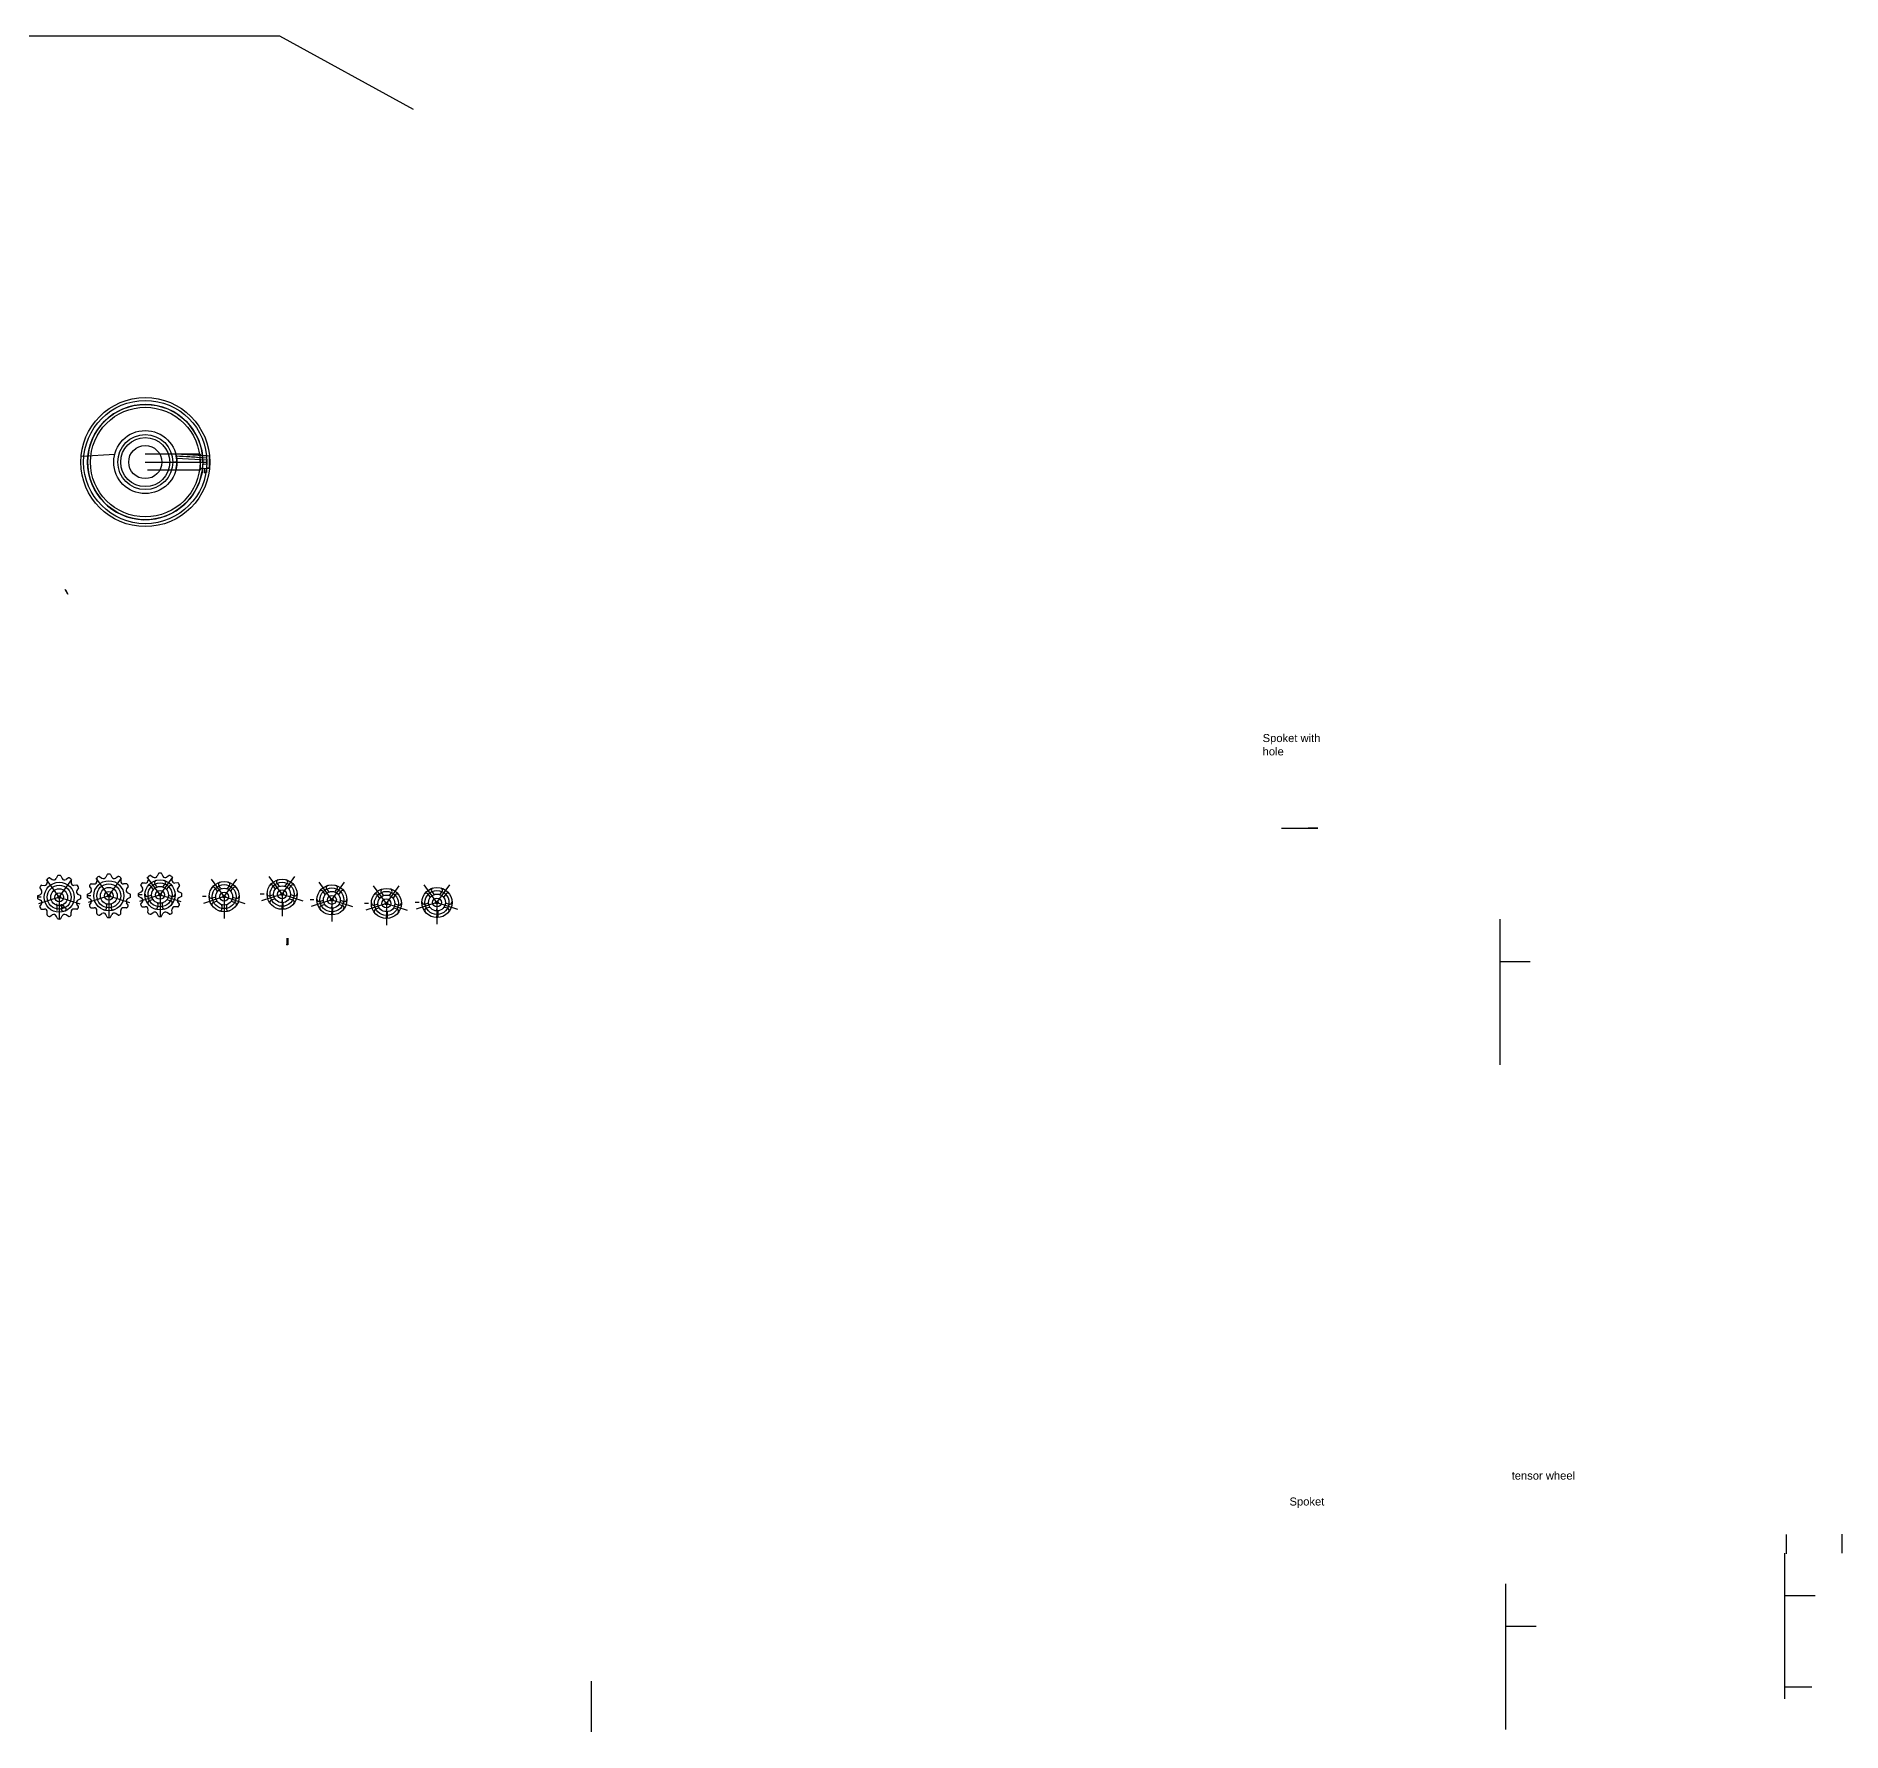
# Model space of a CAD drawing. Header units: millimetres. Extents: x -1672 to 5708, y -1264 to 1190.
# Drawn here: x 187 to 751, y -319 to 211 of the extents above; entities that cross this region are included whole.
import ezdxf

# ---------------------------------------------------------------- set-up
doc = ezdxf.new("R2010")
doc.units = ezdxf.units.MM
doc.styles.get("Standard").update_dxf_attribs({"font": 'arial.ttf'})

# ---------------------------------------------------------------- blocks, each defined once
blk = doc.blocks.new('*U15')
for p, q in [((0.58, -0.12), (-0.23, 0.28)), ((0.58, -1.12), (-0.23, -1.53))]:
    blk.add_line(p, q)
for centre, radius, start, end in [((0.15, 1.05), 0.858, 146.25, 243.75), ((0.48, -0.32), 0.22, 2.65, 63.75), ((0.48, -0.93), 0.22, 296.25, 357.35), ((-6.09, -0.62), 6.8, 357.35, 2.65)]:
    blk.add_arc(centre, radius, start, end)
blk = doc.blocks.new('*U16')
at = {"color": 0, "linetype": 'ByBlock', "lineweight": -2, "transparency": 16777216}
for p, rotation in [((141.93, -55.75), 149.9999999999999), ((143.93, -53.29), 119.9999999999999), ((146.89, -52.16), 89.99999999999993), ((150.02, -52.67), 59.99999999999993), ((152.48, -54.67), 29.99999999999996), ((141.43, -58.88), 180), ((142.55, -61.84), 209.9999999999998), ((151.1, -63.22), 299.9999999999998), ((153.1, -60.76), 329.9999999999997), ((145.01, -63.84), 239.9999999999998), ((148.14, -64.34), 269.9999999999998)]:
    blk.add_blockref('*U15', p, dxfattribs=dict(at, rotation=rotation))
blk.add_blockref('*U15', (153.61, -57.63), dxfattribs=at)
blk = doc.blocks.new('*U17')
blk.add_line((0, 3.4), (0, -3.4))
blk = doc.blocks.new('*U18')
at = {"color": 0, "linetype": 'ByBlock', "lineweight": -2, "transparency": 16777216}
for p, rotation in [((192.09, -55.05), 216), ((196.08, -55.05), 144), ((190.85, -58.85), 288), ((197.32, -58.85), 72)]:
    blk.add_blockref('*U17', p, dxfattribs=dict(at, rotation=rotation))
blk.add_blockref('*U17', (194.09, -61.2), dxfattribs=at)
blk = doc.blocks.new('*U19')
for p, q in [((0.58, -0.12), (-0.23, 0.28)), ((0.58, -1.12), (-0.23, -1.53))]:
    blk.add_line(p, q)
for centre, radius, start, end in [((0.15, 1.05), 0.858, 146.25, 243.75), ((0.48, -0.32), 0.22, 2.65, 63.75), ((0.48, -0.93), 0.22, 296.25, 357.35), ((-6.09, -0.62), 6.8, 357.35, 2.65)]:
    blk.add_arc(centre, radius, start, end)
blk = doc.blocks.new('*U20')
at = {"color": 0, "linetype": 'ByBlock', "lineweight": -2, "transparency": 16777216}
for p, rotation in [((141.93, -55.75), 149.9999999999999), ((143.93, -53.29), 119.9999999999999), ((146.89, -52.16), 89.99999999999993), ((150.02, -52.67), 59.99999999999993), ((152.48, -54.67), 29.99999999999996), ((141.43, -58.88), 180), ((142.55, -61.84), 209.9999999999998), ((151.1, -63.22), 299.9999999999998), ((153.1, -60.76), 329.9999999999997), ((145.01, -63.84), 239.9999999999998), ((148.14, -64.34), 269.9999999999998)]:
    blk.add_blockref('*U19', p, dxfattribs=dict(at, rotation=rotation))
blk.add_blockref('*U19', (153.61, -57.63), dxfattribs=at)
blk = doc.blocks.new('*U21')
blk.add_line((0, 3.4), (0, -3.4))
blk = doc.blocks.new('*U22')
at = {"color": 0, "linetype": 'ByBlock', "lineweight": -2, "transparency": 16777216}
for p, rotation in [((192.09, -55.05), 216), ((196.08, -55.05), 144), ((190.85, -58.85), 288), ((197.32, -58.85), 72)]:
    blk.add_blockref('*U21', p, dxfattribs=dict(at, rotation=rotation))
blk.add_blockref('*U21', (194.09, -61.2), dxfattribs=at)
blk = doc.blocks.new('*U23')
for p, q in [((0.58, -0.12), (-0.23, 0.28)), ((0.58, -1.12), (-0.23, -1.53))]:
    blk.add_line(p, q)
for centre, radius, start, end in [((0.15, 1.05), 0.858, 146.25, 243.75), ((0.48, -0.32), 0.22, 2.65, 63.75), ((0.48, -0.93), 0.22, 296.25, 357.35), ((-6.09, -0.62), 6.8, 357.35, 2.65)]:
    blk.add_arc(centre, radius, start, end)
blk = doc.blocks.new('*U24')
at = {"color": 0, "linetype": 'ByBlock', "lineweight": -2, "transparency": 16777216}
for p, rotation in [((141.93, -55.75), 149.9999999999999), ((143.93, -53.29), 119.9999999999999), ((146.89, -52.16), 89.99999999999993), ((150.02, -52.67), 59.99999999999993), ((152.48, -54.67), 29.99999999999996), ((141.43, -58.88), 180), ((142.55, -61.84), 209.9999999999998), ((151.1, -63.22), 299.9999999999998), ((153.1, -60.76), 329.9999999999997), ((145.01, -63.84), 239.9999999999998), ((148.14, -64.34), 269.9999999999998)]:
    blk.add_blockref('*U23', p, dxfattribs=dict(at, rotation=rotation))
blk.add_blockref('*U23', (153.61, -57.63), dxfattribs=at)
blk = doc.blocks.new('*U25')
blk.add_line((0, 3.4), (0, -3.4))
blk = doc.blocks.new('*U26')
at = {"color": 0, "linetype": 'ByBlock', "lineweight": -2, "transparency": 16777216}
for p, rotation in [((192.09, -55.05), 216), ((196.08, -55.05), 144), ((190.85, -58.85), 288), ((197.32, -58.85), 72)]:
    blk.add_blockref('*U25', p, dxfattribs=dict(at, rotation=rotation))
blk.add_blockref('*U25', (194.09, -61.2), dxfattribs=at)
blk = doc.blocks.new('*U27')
for p, q in [((-0.69, 0.63), (-0.69, -0.3)), ((0.69, 0.63), (0.69, -0.3))]:
    blk.add_line(p, q)
for centre, radius, start, end in [((-1.09, 0.63), 0.4, 0, 68.9464), ((1.09, 0.63), 0.4, 111.0536, 180), ((-1.39, -0.3), 0.7, 249.7037, 0), ((1.39, -0.3), 0.7, 180, 290.2963)]:
    blk.add_arc(centre, radius, start, end)
blk = doc.blocks.new('*U28')
at = {"color": 0, "linetype": 'ByBlock', "lineweight": -2, "transparency": 16777216}
for p, rotation in [((222.31, -58.13), 288), ((223.56, -54.27), 216), ((227.62, -54.27), 144), ((228.88, -58.13), 71.99999999999999)]:
    blk.add_blockref('*U27', p, dxfattribs=dict(at, rotation=rotation))
blk.add_blockref('*U27', (225.59, -60.51), dxfattribs=at)
blk = doc.blocks.new('*U29')
blk.add_line((0, 3.4), (0, -3.4))
blk = doc.blocks.new('*U30')
at = {"color": 0, "linetype": 'ByBlock', "lineweight": -2, "transparency": 16777216}
for p, rotation in [((192.09, -55.05), 216), ((196.08, -55.05), 144), ((190.85, -58.85), 288), ((197.32, -58.85), 72)]:
    blk.add_blockref('*U29', p, dxfattribs=dict(at, rotation=rotation))
blk.add_blockref('*U29', (194.09, -61.2), dxfattribs=at)
blk = doc.blocks.new('*U31')
for p, q in [((-0.69, 0.63), (-0.69, -0.3)), ((0.69, 0.63), (0.69, -0.3))]:
    blk.add_line(p, q)
for centre, radius, start, end in [((-1.09, 0.63), 0.4, 0, 68.9464), ((1.09, 0.63), 0.4, 111.0536, 180), ((-1.39, -0.3), 0.7, 249.7037, 0), ((1.39, -0.3), 0.7, 180, 290.2963)]:
    blk.add_arc(centre, radius, start, end)
blk = doc.blocks.new('*U32')
at = {"color": 0, "linetype": 'ByBlock', "lineweight": -2, "transparency": 16777216}
for p, rotation in [((222.31, -58.13), 288), ((223.56, -54.27), 216), ((227.62, -54.27), 144), ((228.88, -58.13), 71.99999999999999)]:
    blk.add_blockref('*U31', p, dxfattribs=dict(at, rotation=rotation))
blk.add_blockref('*U31', (225.59, -60.51), dxfattribs=at)
blk = doc.blocks.new('*U37')
blk.add_line((0, 3.4), (0, -3.4))
blk = doc.blocks.new('*U38')
at = {"color": 0, "linetype": 'ByBlock', "lineweight": -2, "transparency": 16777216}
for p, rotation in [((192.09, -55.05), 216), ((196.08, -55.05), 144), ((190.85, -58.85), 288), ((197.32, -58.85), 72)]:
    blk.add_blockref('*U37', p, dxfattribs=dict(at, rotation=rotation))
blk.add_blockref('*U37', (194.09, -61.2), dxfattribs=at)
blk = doc.blocks.new('*U39')
blk.add_line((0, 3.4), (0, -3.4))
blk = doc.blocks.new('*U40')
at = {"color": 0, "linetype": 'ByBlock', "lineweight": -2, "transparency": 16777216}
for p, rotation in [((192.09, -55.05), 216), ((196.08, -55.05), 144), ((190.85, -58.85), 288), ((197.32, -58.85), 72)]:
    blk.add_blockref('*U39', p, dxfattribs=dict(at, rotation=rotation))
blk.add_blockref('*U39', (194.09, -61.2), dxfattribs=at)
blk = doc.blocks.new('*U41')
blk.add_line((0, 3.4), (0, -3.4))
blk = doc.blocks.new('*U42')
at = {"color": 0, "linetype": 'ByBlock', "lineweight": -2, "transparency": 16777216}
for p, rotation in [((192.09, -55.05), 216), ((196.08, -55.05), 144), ((190.85, -58.85), 288), ((197.32, -58.85), 72)]:
    blk.add_blockref('*U41', p, dxfattribs=dict(at, rotation=rotation))
blk.add_blockref('*U41', (194.09, -61.2), dxfattribs=at)
blk = doc.blocks.new('*U43')
blk.add_line((0, 3.4), (0, -3.4))
blk = doc.blocks.new('*U44')
at = {"color": 0, "linetype": 'ByBlock', "lineweight": -2, "transparency": 16777216}
for p, rotation in [((192.09, -55.05), 216), ((196.08, -55.05), 144), ((190.85, -58.85), 288), ((197.32, -58.85), 72)]:
    blk.add_blockref('*U43', p, dxfattribs=dict(at, rotation=rotation))
blk.add_blockref('*U43', (194.09, -61.2), dxfattribs=at)

msp = doc.modelspace()

# ---------------------------------------------------------------- linework, layer by layer
for p, q in [((263, 211.25), (-0.85, 211.25)), ((304.8, 188.31), (263, 211.25)), ((200.92, 80.03), (211.45, 80.66)), ((238.09, 80.66), (220.93, 80.66)), ((241.04, 80.03), (230.52, 80.66)), ((240.13, 80.09), (230.52, 80.66)), ((230.52, 80.66), (230.52, 80.66, 2.32)), ((237.98, 80.21), (230.52, 80.66)), ((230.52, 80.66), (230.52, 80.66, -0.8)), ((230.58, 79.98), (230.58, 79.98, 2.32)), ((230.58, 79.98), (230.58, 79.98, -0.8)), ((240.19, 79.4), (230.67, 79.97)), ((240.22, 78.72), (230.77, 79.28)), ((237.98, 80.21), (237.98, 80.21, -0.8)), ((238.05, 79.53), (238.05, 79.53, -0.8)), ((238.09, 78.16), (238.09, 80.66)), ((238.09, 80.66), (238.09, 80.21)), ((241.04, 76.29), (241.04, 80.03)), ((241.04, 80.03), (241.04, 78.67)), ((220.98, 78.16), (238.09, 78.16)), ((238.09, 75.66), (221.72, 75.66)), ((230.84, 78.16, -6.01), (230.07, 78.16, -6.01)), ((230.52, 75.66, 2.85), (230.52, 75.66, 4.9)), ((237.97, 76.11), (241.04, 76.29)), ((237.97, 76.11), (238.88, 76.16)), ((238.09, 78.16), (238.09, 75.66)), ((238.09, 78.16), (238.99, 78.16)), ((238.09, 75.66), (238.09, 76.11)), ((238.11, 78.16), (238.11, 78.16, -1.36)), ((238.88, 76.16), (238.88, 74.82)), ((238.98, 77.53), (240.22, 77.61)), ((238.98, 77.53), (240.22, 77.61)), ((238.99, 78.16), (240.23, 78.16)), ((239.51, 76.2), (239.51, 74.67)), ((241.04, 76.29), (240.13, 76.24)), ((240.13, 76.24), (240.13, 74.9)), ((241.04, 76.29), (241.04, 77.66)), ((246.9, -53.09), (246.9, -53.09, 1.32)), ((264.99, -52.34), (264.99, -52.34, 1.32)), ((280.55, -54.1), (280.55, -54.1, 1.32)), ((297.58, -55.2), (297.58, -55.2, 1.32)), ((313.38, -54.92), (313.38, -54.92, 1.32)), ((188.49, -57.8), (187.29, -57.8)), ((193.4, -60.43), (193.4, -59.83)), ((193.4, -60.34), (193.4, -61.94)), ((194.09, -60.43), (193.4, -60.43)), ((194.09, -60.43), (194.77, -60.43)), ((194.77, -60.43), (194.77, -59.98)), ((194.77, -60.34), (194.77, -61.91)), ((203.99, -57.35), (202.79, -57.35)), ((208.9, -60.18), (208.9, -61.11)), ((210.28, -60.18), (210.28, -61.11)), ((219.99, -57.06), (218.79, -57.06)), ((240.03, -57.61), (238.83, -57.61)), ((244.94, -60.44), (244.94, -61.36)), ((246.31, -60.44), (246.31, -61.36)), ((258.12, -56.87), (256.92, -56.87)), ((262.09, -61.28, 0.88), (262.09, -61.28, 1.32)), ((263.72, -56.87, 1.32), (263.72, -56.87, 0.88)), ((263.72, -59.5, 0.88), (263.72, -58.91, 0.88)), ((263.72, -61.57, 1.32), (263.72, -61.57, 0.88)), ((263.72, -61.57, 0.88), (263.72, -61.57, 1.32)), ((265.35, -61.28, 0.88), (265.35, -61.28, 1.32)), ((273.68, -58.63), (272.48, -58.63)), ((279.28, -58.63, 1.32), (279.28, -58.63, 0.88)), ((279.28, -61.26, 0.88), (279.28, -60.67, 0.88)), ((290.71, -59.73), (289.51, -59.73)), ((296.31, -59.73, 1.32), (296.31, -59.73, 0.88)), ((296.31, -62.35, 0.88), (296.31, -61.77, 0.88)), ((306.51, -59.44), (305.31, -59.44)), ((312.11, -59.44, 1.32), (312.11, -59.44, 0.88)), ((312.11, -62.07, 0.88), (312.11, -61.49, 0.88)), ((277.64, -63.04, 0.88), (277.64, -63.04, 1.32)), ((279.28, -63.33, 1.32), (279.28, -63.33, 0.88)), ((279.28, -63.33, 0.88), (279.28, -63.33, 1.32)), ((280.91, -63.04, 0.88), (280.91, -63.04, 1.32)), ((294.68, -64.13, 0.88), (294.68, -64.13, 1.32)), ((296.31, -64.43, 1.32), (296.31, -64.43, 0.88)), ((296.31, -64.43, 0.88), (296.31, -64.43, 1.32)), ((297.94, -64.13, 0.88), (297.94, -64.13, 1.32)), ((310.48, -63.85, 0.88), (310.48, -63.85, 1.32)), ((312.11, -64.14, 1.32), (312.11, -64.14, 0.88)), ((312.11, -64.14, 0.88), (312.11, -64.14, 1.32)), ((313.74, -63.85, 0.88), (313.74, -63.85, 1.32)), ((653.68, -77.99, 2.5), (644.14, -77.99)), ((733.63, -256.87, 19.24), (733.63, -262.97, 19.24)), ((742.66, -276.08, 2.5), (733.13, -276.08)), ((655.48, -285.65, 2.5), (645.95, -285.65)), ((741.66, -304.63, -4.93), (733.13, -304.63))]:
    msp.add_line(p, q)
at = {"extrusion": (0, 1, -6.12323e-17)}
for p, q in [((575.91, -36.18, 1.15), (587.29, -36.18, 1.15)), ((587.29, -36.18, 1.15), (584.29, -36.18, 1.15))]:
    msp.add_line(p, q, dxfattribs=at)
at = {"extrusion": (-1, 0, 6.12323e-17)}
for p, q in [((263.94, -59.5, 1.1), (263.5, -61.57, 1.1)), ((263.94, -61.57, 1.1), (263.5, -61.57, 1.1)), ((263.94, -59.5, 1.1), (263.94, -61.57, 1.1)), ((279.5, -61.26, 1.1), (279.06, -63.33, 1.1)), ((279.5, -61.26, 1.1), (279.5, -63.33, 1.1)), ((279.5, -63.33, 1.1), (279.06, -63.33, 1.1)), ((296.53, -62.35, 1.1), (296.09, -64.43, 1.1)), ((296.53, -64.43, 1.1), (296.09, -64.43, 1.1)), ((296.53, -62.35, 1.1), (296.53, -64.43, 1.1)), ((312.33, -62.07, 1.1), (311.89, -64.14, 1.1)), ((312.33, -64.14, 1.1), (311.89, -64.14, 1.1)), ((312.33, -62.07, 1.1), (312.33, -64.14, 1.1)), ((265.54, -70.56, 1.1), (265.1, -72.64, 1.1)), ((265.54, -72.64, 1.1), (265.1, -72.64, 1.1)), ((265.54, -70.56, 1.1), (265.54, -72.64, 1.1))]:
    msp.add_line(p, q, dxfattribs=at)
at = {"extrusion": (-6.16298e-33, -1, 1.83697e-16)}
for p, q in [((644.14, -64.69), (644.14, -110.19)), ((733.13, -262.78), (733.13, -308.28)), ((645.95, -272.34), (645.95, -317.85))]:
    msp.add_line(p, q, dxfattribs=at)
at = {"extrusion": (1.69482e-32, 1, -1.83697e-16)}
msp.add_line((751.02, -256.77, 2), (751.02, -262.77, 2), dxfattribs=at)
at = {"extrusion": (6.16298e-33, 1, -6.12323e-17)}
msp.add_line((360.41, -318.57, 3), (360.41, -302.77, 3), dxfattribs=at)
at = {"elevation": 0.88}
for points in [[(261.51, -55.44, 0.310252), (261.5, -54.99), (260.96, -54.24, 0.522211), (259.81, -54.26)], [(262.44, -52.34, 0.522211), (262.07, -53.43), (262.61, -54.18, 0.310252), (263.04, -54.33)], [(264.39, -54.33, 0.310252), (264.82, -54.18), (265.37, -53.43, 0.522211), (264.99, -52.34)], [(267.63, -54.26, 0.522211), (266.48, -54.24), (265.93, -54.99, 0.310252), (265.92, -55.44)], [(277.07, -57.2, 0.310252), (277.06, -56.75), (276.51, -56, 0.522211), (275.37, -56.02)], [(278, -54.1, 0.522211), (277.63, -55.19), (278.17, -55.94, 0.310252), (278.6, -56.09)], [(279.95, -56.09, 0.310252), (280.38, -55.94), (280.92, -55.19, 0.522211), (280.55, -54.1)], [(283.19, -56.02, 0.522211), (282.04, -56), (281.49, -56.75, 0.310252), (281.48, -57.2)], [(295.04, -55.2, 0.522211), (294.66, -56.29), (295.2, -57.04, 0.310252), (295.63, -57.19)], [(296.99, -57.19, 0.310252), (297.41, -57.04), (297.96, -56.29, 0.522211), (297.58, -55.2)], [(310.83, -54.92, 0.522211), (310.46, -56.01), (311, -56.75, 0.310252), (311.43, -56.91)], [(312.78, -56.91, 0.310252), (313.21, -56.75), (313.76, -56.01, 0.522211), (313.38, -54.92)], [(259.02, -56.68, 0.522211), (259.94, -57.37), (260.82, -57.09, 0.310252), (261.09, -56.73)], [(261.68, -58.52, 0.310252), (261.24, -58.4), (260.36, -58.68, 0.522211), (260.03, -59.78)], [(267.41, -59.78, 0.522211), (267.07, -58.68), (266.19, -58.4, 0.310252), (265.76, -58.52)], [(266.34, -56.73, 0.310252), (266.62, -57.09), (267.5, -57.37, 0.522211), (268.41, -56.68)], [(274.58, -58.44, 0.522211), (275.49, -59.13), (276.38, -58.85, 0.310252), (276.65, -58.49)], [(277.23, -60.28, 0.310252), (276.8, -60.15), (275.92, -60.44, 0.522211), (275.59, -61.54)], [(282.96, -61.54, 0.522211), (282.63, -60.44), (281.75, -60.15, 0.310252), (281.32, -60.28)], [(281.9, -58.49, 0.310252), (282.17, -58.85), (283.06, -59.13, 0.522211), (283.97, -58.44)], [(291.61, -59.54, 0.522211), (292.53, -60.23), (293.41, -59.95, 0.310252), (293.68, -59.59)], [(294.1, -58.3, 0.310252), (294.09, -57.84), (293.55, -57.09, 0.522211), (292.4, -57.12)], [(294.27, -61.38, 0.310252), (293.83, -61.25), (292.95, -61.54, 0.522211), (292.62, -62.64)], [(300, -62.64, 0.522211), (299.66, -61.54), (298.78, -61.25, 0.310252), (298.35, -61.38)], [(300.22, -57.12, 0.522211), (299.07, -57.09), (298.52, -57.84, 0.310252), (298.51, -58.3)], [(298.93, -59.59, 0.310252), (299.21, -59.95), (300.09, -60.23, 0.522211), (301, -59.54)], [(307.41, -59.26, 0.522211), (308.33, -59.95), (309.21, -59.66, 0.310252), (309.48, -59.3)], [(309.9, -58.02, 0.310252), (309.89, -57.56), (309.35, -56.81, 0.522211), (308.2, -56.84)], [(310.07, -61.1, 0.310252), (309.63, -60.97), (308.75, -61.26, 0.522211), (308.42, -62.36)], [(315.8, -62.36, 0.522211), (315.46, -61.26), (314.58, -60.97, 0.310252), (314.15, -61.1)], [(316.02, -56.84, 0.522211), (314.87, -56.81), (314.32, -57.56, 0.310252), (314.31, -58.02)], [(314.73, -59.3, 0.310252), (315.01, -59.66), (315.89, -59.95, 0.522211), (316.8, -59.26)]]:
    msp.add_lwpolyline(points, format="xyb", dxfattribs=at)
at = {"extrusion": (-1, 0, 6.12323e-17), "elevation": -265.32}
msp.add_lwpolyline([(72.64, 1.32), (70.56, 1.32), (72.64, 0.88)], close=True, dxfattribs=at)
msp.add_polyline3d([(196.03, 38.23, -1.32), (196.83, 36.85, -1.32), (196.83, 36.85, -0.3), (195.95, 38.38, -0.3), (195.95, 38.38, -1.32)])
for centre, radius in [((220.98, 78.16), 20.15), ((220.98, 78.16), 19.25), ((220.98, 78.16), 18.01), ((220.98, 78.16), 17.12), ((220.98, 78.16), 9.86), ((220.98, 78.16), 8.59), ((220.98, 78.16), 7.67), ((220.98, 78.16), 5.18), ((220.98, 78.16, 4.9), 5.18), ((194.09, -57.8), 4.7), ((194.09, -57.8), 3.75), ((194.09, -57.8), 2.63), ((194.09, -57.8), 1.39), ((209.59, -57.35), 4.7), ((209.59, -57.35), 3.75), ((209.59, -57.35), 2.63), ((209.59, -57.35), 1.39), ((225.59, -57.06), 4.7), ((225.59, -57.06), 3.75), ((225.59, -57.06), 2.63), ((225.59, -57.06), 1.39), ((245.63, -57.61), 4.7), ((245.63, -57.61), 3.75), ((245.63, -57.61), 2.63), ((245.63, -57.61), 1.39), ((263.72, -56.87), 4.7), ((263.72, -56.87), 3.75), ((263.72, -56.87, 0.88), 2.63), ((263.72, -56.87, 0.88), 1.39), ((279.28, -58.63), 4.7), ((279.28, -58.63), 3.75), ((279.28, -58.63, 0.88), 2.63), ((296.31, -59.73), 4.7), ((296.31, -59.73), 3.75), ((312.11, -59.44), 4.7), ((312.11, -59.44), 3.75), ((194.09, -57.8), 0.412), ((195.17, -60.63), 0.4), ((195.47, -61.55), 0.7), ((209.59, -57.35), 0.412), ((225.59, -57.06), 0.412), ((245.63, -57.61), 0.412), ((263.72, -56.87), 0.412), ((279.28, -58.63, 0.88), 1.39), ((279.28, -58.63), 0.412), ((296.31, -59.73, 0.88), 2.63), ((296.31, -59.73), 1.39), ((296.31, -59.73), 0.412), ((296.31, -59.73, 1.1), 0.412), ((312.11, -59.44, 0.88), 2.63), ((312.11, -59.44), 1.39), ((312.11, -59.44), 0.412), ((312.11, -59.44, 1.1), 0.412)]:
    msp.add_circle(centre, radius)
for centre, radius, start, end in [((220.98, 78.16), 18.01, 0, 357.997), ((220.98, 78.16, -0.8), 9.86, 345.2908, 14.7092), ((220.98, 78.16), 20.15, 354.6728, 5.3272), ((220.98, 78.16), 19.25, 358.3486, 1.6514), ((208.2, -61.11), 0.7, 249.7037, 0), ((208.5, -60.18), 0.4, 0, 68.9464), ((210.68, -60.18), 0.4, 111.0536, 180), ((210.98, -61.11), 0.7, 180, 290.2963), ((244.24, -61.36), 0.7, 249.7037, 0), ((244.54, -60.44), 0.4, 0, 68.9464), ((246.71, -60.44), 0.4, 111.0536, 180), ((247.01, -61.36), 0.7, 180, 290.2963)]:
    msp.add_arc(centre, radius, start, end)
for points in [[(237.98, 80.21), (234.87, 80.44, 1.54), (230.52, 80.66, 2.32)], [(238.05, 79.53), (234.94, 79.75, 1.54), (230.58, 79.98, 2.32)]]:
    msp.add_spline(points, degree=3)

# ---------------------------------------------------------------- block references
for name, p in [('*U20', (62.08, 0.9)), ('*U24', (78.08, 1.19)), ('*U16', (46.57, 0.45)), ('*U18', (0, 0)), ('*U22', (15.5, 0.45)), ('*U26', (31.51, 0.74)), ('*U28', (0, 0)), ('*U30', (51.54, 0.19)), ('*U32', (20.03, -0.55)), ('*U38', (69.63, 0.93)), ('*U40', (85.19, -0.83)), ('*U42', (102.22, -1.93)), ('*U44', (118.02, -1.64))]:
    msp.add_blockref(name, p)

# ---------------------------------------------------------------- texts
at = {"char_height": 2.5, "attachment_point": 1}
for s, insert in [('Spoket with hole', (570.06, -6.82)), ('tensor wheel', (647.86, -237.25)), ('Spoket', (578.46, -245.35))]:
    msp.add_mtext_dynamic_manual_height_columns(s, width=19.3335, gutter_width=12.5, heights=[0], dxfattribs=dict(at, insert=insert))

doc.saveas('drawing.dxf')
